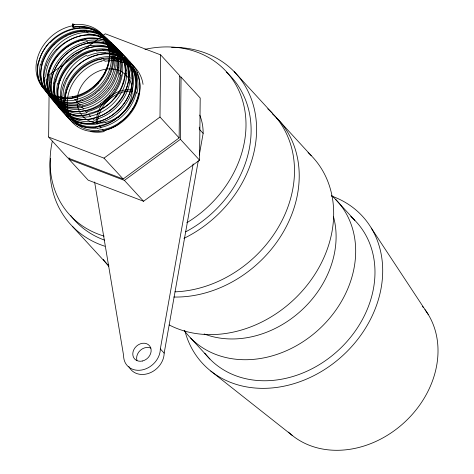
<?xml version="1.0" encoding="UTF-8"?>
<svg xmlns="http://www.w3.org/2000/svg" width="474" height="474" viewBox="0 0 474 474"><rect width="100%" height="100%" fill="white"/><g stroke="black" fill="none" stroke-linecap="round" stroke-linejoin="round"><path stroke-width="0.71" d="M48.638 137.057L49.29 74.886L105.293 33.802L160.645 54.883L179.782 75.751L179.136 137.916L123.133 179.006L67.782 157.919L48.638 137.057L103.99 158.138L123.133 179.006M179.676 76.616L181.062 77.138L200.206 98.005L199.554 160.176L143.551 201.26L88.2 180.179L69.056 159.311L69.074 157.83M73.091 27.445L73.109 25.667L73.808 26.514A1.991 0.634 80.9 0 0 73.126 23.89A1.991 0.634 80.9 0 0 72.409 24.82A1.991 0.634 80.9 0 0 73.091 27.445C88.437 23.718 104.256 33.559 108.724 48.324A1.878 1.546 -42.5 0 0 108.807 48.449L109.571 54.694A39.852 32.262 -45.3 0 1 73.322 97.318M179.136 137.916L159.993 117.054L160.645 54.883M199.554 160.176L180.41 139.309L181.062 77.138M113.493 60.713L113.47 56.222M132.631 79.952L132.607 75.307M47.169 79.288L47.056 83.732M64.885 99.054L64.766 103.533M121.006 71.094L120.118 75.751M139.552 90.635L138.651 95.357M94.61 181.98L123.601 355.541A19.902 16.365 -42.5 0 0 141.785 370.004A19.902 16.365 -42.5 0 0 160.336 348.947L193.155 163.891M128.881 366.526A19.902 16.365 -42.5 0 0 149.357 373.133A19.902 16.365 -42.5 0 0 164.17 353.118L198.262 160.834M199.287 155.051L203.139 133.366A59.706 49.089 -42.5 0 0 199.744 115.093M37.985 64.979L38.986 60.583M54.32 84.467L55.357 79.899M124.182 78.708L122.849 83.371M41.848 65.264L43.294 60.844M58.652 84.775L60.139 80.225M68.647 85.48L70.981 81.137M115.733 96.518L112.457 100.399M50.677 48.419L54.03 44.763M67.735 67.432L71.183 63.676M99.054 90.338L95.292 93.556M117.706 110.59L113.813 113.914M62.918 50.054L66.905 46.92M80.74 69.595L84.757 66.437M99.795 97.04L95.766 99.955M118.257 117.214L114.139 120.2M103.99 158.138L159.993 117.054M69.056 159.311L124.407 180.393L180.41 139.309M69.536 51.275L73.778 48.461M83.578 54.717L88.188 52.65M82.583 100.541L78.092 101.869M100.684 121.131L96.044 122.505M80.319 40.231L85.053 39.028M98.254 59.706L103.012 58.498M82.541 105.832L77.991 106.739M100.612 126.208L95.955 127.139M87.66 42.933L92.442 42.162M96.317 51.145L96.459 51.121A39.852 33.346 -40 0 1 103.806 50.594M72.409 24.82L74.696 24.518M82.34 115.36L77.813 115.378M84.502 31.148L89.076 31.284M102.514 49.675L107.213 49.811M64.867 98.681L60.613 98.266M82.286 119.519L77.855 119.081M91.778 34.726L96.281 35.307M109.867 53.728L114.441 54.32M82.512 126.511L78.441 125.183M108.327 40.296L111.651 42.962M210.752 371.035L292.523 435.647M130.06 62.094L126.682 59.392A42.079 35.331 -40.7 0 0 114.424 54.38M234.138 71.586L272.04 112.901M276.763 118.044L311.217 155.602M335.556 199.347L354.848 220.38M203.139 133.366L199.305 129.195A59.706 49.089 -42.5 0 0 199.287 127.145M72.362 96.72L73.322 97.763A39.852 32.202 -40 0 1 38.169 62.769M74.851 99.427L76.764 101.513M78.299 103.184L80.213 105.269M81.747 106.94L83.655 109.026A39.852 32.196 -45.1 0 1 80.053 109.541M87.103 112.782L85.19 110.697A39.852 32.244 -45.3 0 1 81.706 111.248M88.638 114.453L90.552 116.539M92.08 118.21L93.994 120.295A39.852 32.262 -45.3 0 0 97.472 119.412M97.443 124.052L95.529 121.966A39.852 32.309 -45.5 0 0 99.137 121.095M98.971 125.723L100.885 127.808M102.42 129.479L104.333 131.565A39.852 32.149 -44.9 0 1 97.223 132.24A39.852 32.149 -40.2 0 1 90.895 131.606M124.407 180.393L143.551 201.26M190.631 338.021L209.923 359.055M72.392 226.353L108.795 266.038M160.336 348.947L164.17 353.118M123.637 55.612L120.989 52.217A41.955 35.289 -41.4 0 0 110.424 44.763A41.173 34.578 -40.8 0 0 106.241 43.258M371.314 228.113L428.383 314.712M69.951 119.436L67.835 115.893A41.996 33.684 -41.6 0 1 64.831 103.516M110.087 43.804L107.906 40.225A40.634 34.199 -41.8 0 0 100.435 33.02A40.278 33.008 -39 0 0 50.232 42.642M50.102 95.985L52.193 99.493A41.588 33.346 -43.2 0 0 59.457 106.532M137.395 72.712L138.787 76.912M128.454 67.806L128.934 72.332M109.174 49.083L109.642 53.42M110.898 52.804L111.1 56.365M61.016 98.716L61.359 103.107A42.068 33.725 -41.9 0 0 65.785 114.862L68.286 118.127A42.109 33.784 -43.6 0 0 78.417 125.225M43.78 78.891L44.118 83.193A41.232 33.056 -41.9 0 0 48.449 94.717L50.902 97.917A41.238 33.085 -43.6 0 0 60.826 104.867A40.462 32.516 -44.1 0 0 64.831 106.14M331.409 195.442A100.304 82.47 -42.5 0 1 318.854 329.448A100.304 82.47 -42.5 0 1 184.256 330.467M350.707 216.476A100.304 82.47 -42.5 0 1 339.088 349.611A100.304 82.47 -42.5 0 1 204.815 353.189M422.476 306.477A91.944 75.597 -42.5 0 1 423.335 307.513M424.994 309.646A91.944 75.597 -42.5 0 1 403.309 423.401A91.944 75.597 -42.5 0 1 288.441 432.098M331.344 195.963A108.659 89.343 -42.5 0 1 342.951 355.405A108.659 89.343 -42.5 0 1 184.866 330.805M171.641 47.359A111.947 92.045 -42.5 0 1 256.398 123.329A111.947 92.045 -42.5 0 1 183.93 238.386M104.878 246.243A111.947 92.045 -42.5 0 1 50.451 158.476M267.78 108.866A111.947 92.045 -42.5 0 1 282.024 220.564A111.947 92.045 -42.5 0 1 174.977 291.842M108.789 266.086A111.947 92.045 -42.5 0 1 103.255 259.331M272.503 114.009A111.947 92.045 -42.5 0 1 285.289 228.504A111.947 92.045 -42.5 0 1 173.822 297.032M108.836 265.641A111.947 92.045 -42.5 0 1 107.977 264.48M308.059 152.551A111.947 92.045 -42.5 0 1 306.494 285.976A111.947 92.045 -42.5 0 1 169.2 324.957M333.548 216.896A94.533 77.724 -42.5 0 1 300.783 310.991A94.533 77.724 -42.5 0 1 204.122 333.933M108.984 48.555A39.804 32.73 -42.5 0 1 76.61 95.718A39.804 32.73 -42.5 0 1 36.042 69.832A39.804 32.73 -42.5 0 1 73.109 25.667M74.691 24.648A39.822 33.293 -39.9 0 1 91.903 27.024A40.225 33.838 -41.4 0 1 102.023 34.146L104.564 37.399A40.166 33.808 -43.2 0 1 109.227 49.065M109.707 53.408A40.26 33.719 -44.9 0 1 107.805 66.917M107.746 66.905A39.538 32.89 -45.7 0 1 105.003 73.488M105.068 73.517A40.237 33.381 -45.9 0 1 98.148 83.531M98.26 83.625A39.946 32.902 -46.1 0 1 75.959 97.52M75.953 97.437A40.355 32.712 -45.5 0 1 64.849 98.752M60.589 98.325A40.403 32.475 -44.2 0 1 49.255 93.858L46.162 91.387A40.367 32.351 -42.6 0 1 39.549 81.605A39.709 31.859 -41.5 0 1 38.323 77.73M38.358 77.718A40.432 32.493 -40.9 0 1 38.068 64.974M39.075 60.589A40.521 32.83 -39.6 0 1 45.208 47.939A39.763 32.493 -39.1 0 1 49.776 42.251M110.11 43.792A40.681 34.223 -43.6 0 1 113.529 56.21M113.57 60.708A40.634 33.98 -45.2 0 1 110.335 74.347M110.27 74.329A39.964 33.216 -45.8 0 1 108.143 78.69M108.214 78.72A40.728 33.719 -46 0 1 99.119 90.41M95.351 93.645A40.728 33.31 -46 0 1 82.6 100.63M78.092 101.963A40.811 33.008 -45.2 0 1 64.772 102.639M64.784 102.597A40.077 32.22 -44.3 0 1 58.658 101.098A40.788 32.747 -43.9 0 1 49.942 96.044A40.491 32.451 -42.8 0 1 40.8 76.231M40.723 76.249A40.9 32.913 -40.6 0 1 41.937 65.264M43.389 60.862A40.942 33.239 -39.4 0 1 50.759 48.472M54.101 44.834A40.906 33.607 -38.9 0 1 66.117 36.142M66.087 36.071A40.237 33.304 -39 0 1 70.567 34.069M70.585 34.14A40.965 34.051 -39.3 0 1 84.49 31.231M89.059 31.355A41.054 34.424 -40.4 0 1 101.637 34.993M101.655 34.969A40.284 33.903 -41.7 0 1 106.911 38.536M106.905 38.542A41.001 34.519 -42.1 0 1 113.559 46.642M113.63 46.6A40.77 34.312 -43.3 0 1 108.647 88.182M108.54 88.117A41.149 33.986 -46.1 0 1 99.854 97.123M95.813 100.05A41.197 33.613 -45.9 0 1 82.547 105.921M77.979 106.828A41.143 33.221 -45 0 1 64.814 106.176M43.851 78.874A41.303 33.287 -40.4 0 1 46.251 65.525M46.179 65.513A40.563 32.919 -39.5 0 1 49.207 58.995M49.278 59.025A41.279 33.589 -39.3 0 1 56.69 49.189M56.809 49.296A40.971 33.589 -39 0 1 80.088 35.923M80.082 35.817A41.386 34.472 -39.4 0 1 91.76 34.798M96.258 35.366A41.416 34.774 -40.7 0 1 108.315 40.32M111.645 42.968A41.38 34.845 -42.5 0 1 118.909 53.408M118.885 53.42A40.699 34.235 -43.7 0 1 120.266 57.555A41.434 34.798 -44.3 0 1 121.083 71.088M120.206 75.757A41.516 34.59 -45.6 0 1 114.335 89.248M114.275 89.213A40.734 33.66 -46.1 0 1 109.731 95.238M109.79 95.292A41.457 34.152 -46.1 0 1 100.34 103.616M100.512 103.936A41.214 33.695 -46 0 1 59.451 106.537M50.126 95.967A41.623 33.387 -41.6 0 1 47.122 83.714M47.252 79.282A41.57 33.553 -40.1 0 1 51.002 65.85M50.931 65.827A40.877 33.204 -39.4 0 1 53.242 61.525M53.319 61.555A41.659 33.974 -39.1 0 1 62.989 50.131M66.958 47.003A41.641 34.377 -39 0 1 80.331 40.326M85.053 39.117A41.712 34.809 -39.6 0 1 99.042 38.821M99.06 38.773A40.954 34.377 -40.7 0 1 105.53 40.521M105.512 40.557A41.676 35.029 -41.1 0 1 114.785 46.061A41.362 34.827 -42.2 0 1 125.177 67.059M125.118 67.071A41.771 35.035 -44.6 0 1 124.265 78.714M122.944 83.388A41.795 34.75 -45.8 0 1 115.816 96.572M112.534 100.47A41.748 34.312 -46.1 0 1 100.612 109.838M100.583 109.772A41.06 33.488 -45.9 0 1 96.145 111.971M96.169 112.048A41.795 33.95 -45.7 0 1 82.328 115.437M77.795 115.449A41.872 33.701 -44.5 0 1 65.382 112.107M65.394 112.089A41.078 32.937 -43.3 0 1 60.251 108.676M60.245 108.682A41.801 33.5 -42.9 0 1 53.87 100.761M53.953 100.707A41.546 33.31 -41.8 0 1 60.595 60.192M60.447 60.097A41.913 34.27 -39 0 1 69.595 51.358M73.826 48.549A41.937 34.703 -39 0 1 87.666 43.027M92.436 42.251A41.878 35.011 -39.9 0 1 106.223 43.3M123.649 55.6A41.931 35.295 -43.2 0 1 128.501 67.788M129.005 72.321A41.99 35.171 -44.9 0 1 127.026 86.41M126.961 86.398A41.226 34.294 -45.7 0 1 124.099 93.265M124.17 93.289A41.949 34.803 -45.9 0 1 116.954 103.729M117.048 103.812A41.629 34.246 -46.1 0 1 93.834 118.293M93.828 118.222A42.026 34.063 -45.5 0 1 82.269 119.59M77.837 119.146A42.044 33.796 -44.2 0 1 66.04 114.495L62.817 111.929A41.985 33.642 -42.6 0 1 55.944 101.756A41.285 33.121 -41.5 0 1 54.67 97.727M54.706 97.709A42.026 33.773 -40.9 0 1 54.403 84.467M55.452 79.91A42.091 34.104 -39.6 0 1 61.821 66.769M61.75 66.733A41.285 33.737 -39.1 0 1 66.561 60.868M66.627 60.921A42.014 34.43 -39 0 1 76.492 52.904M76.664 53.224A41.742 34.472 -39 0 1 119.069 51.322M119.104 51.275A42.097 35.431 -41.8 0 1 126.854 58.735L129.106 62.45A42.115 35.431 -43.6 0 1 132.667 75.289M132.708 79.94A42.038 35.153 -45.2 0 1 129.366 94.059M129.301 94.042A41.333 34.353 -45.8 0 1 127.103 98.551M127.174 98.58A42.109 34.857 -46 0 1 117.771 110.667M113.873 114.003A42.073 34.412 -46 0 1 100.701 121.225M96.044 122.6A42.127 34.081 -45.2 0 1 82.292 123.299M82.31 123.252A41.356 33.251 -44.3 0 1 75.988 121.705M75.97 121.741A42.073 33.784 -43.9 0 1 66.994 116.497M66.988 116.503A41.748 33.453 -42.7 0 1 57.555 96.074M57.49 96.092A42.133 33.903 -40.6 0 1 58.74 84.775M60.234 80.242A42.139 34.217 -39.4 0 1 67.823 67.492M71.26 63.747A42.073 34.566 -38.9 0 1 83.614 54.806M88.211 52.75A42.103 34.993 -39.3 0 1 102.502 49.758M107.195 49.883A42.156 35.354 -40.4 0 1 120.112 53.627A41.351 34.798 -41.7 0 1 125.527 57.259A42.073 35.426 -42.1 0 1 132.347 65.578M132.412 65.536A41.783 35.165 -43.3 0 1 127.322 108.149M127.216 108.078A42.127 34.786 -46.1 0 1 118.316 117.297M114.187 120.295A42.133 34.377 -45.9 0 1 100.618 126.303M95.949 127.228A42.05 33.95 -45 0 1 82.494 126.564M61.087 98.699A42.109 33.932 -40.4 0 1 63.54 85.089M63.463 85.077A41.327 33.541 -39.5 0 1 66.55 78.441M66.621 78.465A42.044 34.211 -39.3 0 1 74.169 68.452M74.27 68.534A41.706 34.235 -38.9 0 1 97.976 54.925M97.97 54.836A42.079 35.052 -39.4 0 1 109.85 53.805M130.054 62.1A42.002 35.372 -42.5 0 1 137.424 72.7M138.835 76.895A42.026 35.289 -44.3 0 1 139.629 90.635M138.746 95.363A42.068 35.052 -45.6 0 1 132.791 109.038M132.732 109.002A41.256 34.087 -46.1 0 1 128.128 115.105M128.187 115.158A41.973 34.578 -46.1 0 1 118.618 123.59M118.79 123.904A41.671 34.069 -46 0 1 77.28 126.552M77.286 126.54A41.996 33.672 -43.2 0 1 69.962 119.43M64.962 99.042A41.902 33.82 -40.1 0 1 68.742 85.504M71.076 81.178A41.955 34.217 -39.1 0 1 80.811 69.672M84.816 66.526A41.902 34.59 -39 0 1 98.272 59.807M103.018 58.592A41.931 34.993 -39.6 0 1 117.084 58.29M117.102 58.243A41.149 34.543 -40.7 0 1 123.601 60.002M123.584 60.032A41.86 35.183 -41.1 0 1 132.892 65.566A41.516 34.958 -42.4 0 1 143.053 84.372M74.833 100.109A39.852 32.226 -45.2 0 1 40.349 64.565M111.603 56.27A39.852 33.381 -44.9 0 1 74.851 99.659M40.823 64.582A39.852 32.25 -39.8 0 1 80.87 30.176M80.87 30.206A39.852 33.322 -39.9 0 1 114.613 60.044M114.927 60.05A39.852 33.364 -45 0 1 81.925 102.467M81.907 102.319A39.852 32.309 -45.5 0 1 78.299 103.213M78.251 104.416A39.852 32.22 -45.2 0 1 43.78 71.301A39.852 32.22 -45.2 0 1 88.223 32.439M80.242 100.636A39.852 32.262 -45.3 0 1 76.764 101.489M76.717 102.858A39.852 33.346 -40 0 1 41.155 68.41A39.852 33.346 -40 0 1 86.795 30.905M112.865 58.545A39.852 32.356 -45.6 0 1 80.195 100.174M79.531 27.93A39.852 33.417 -44.7 0 1 112.593 58.521M38.702 62.769A39.852 33.299 -39.8 0 1 79.549 27.842M87.874 34.033A39.852 33.387 -40.2 0 1 118.121 67.367M118.204 67.349A39.852 33.322 -45.2 0 1 81.812 107.017M81.735 107.432A39.852 32.214 -45.2 0 1 46.464 82.363M116.047 65.868A39.852 32.291 -45.4 0 1 80.213 104.718M86.57 31.841A39.852 33.346 -45.1 0 1 116 65.868M119.134 73.203A39.852 32.262 -45.3 0 1 83.661 108.676M45.717 77.138A39.852 33.293 -45.3 0 1 86.943 35.046A39.852 33.293 -45.3 0 1 118.21 73.168M44.775 80.616A39.852 32.096 -40.5 0 1 44.686 77.286M80.153 105.098A39.852 32.036 -40.9 0 1 44.443 80.71M46.351 82.399A39.852 32.066 -40.7 0 1 46.262 78.951M47.163 78.82A39.852 32.131 -40.3 0 1 89.527 37.908A39.852 32.131 -40.3 0 1 119.62 74.702M121.32 74.744A39.852 33.245 -45.5 0 1 85.19 110.993M81.658 111.621A39.852 32.173 -45 0 1 49.764 82.76M50.06 82.648A39.852 32.137 -40.3 0 1 83.957 42.494M83.945 42.328A39.852 33.186 -39.4 0 1 87.654 41.552M87.672 42.518A39.852 33.275 -39.7 0 1 125.414 71.195A39.852 33.275 -39.7 0 1 88.62 113.434M88.638 114.507A39.852 32.232 -45.2 0 1 81.641 115.218M86.138 40.888A39.852 32.279 -45.4 0 1 122.784 68.303A39.852 32.279 -45.4 0 1 87.086 111.728M87.103 112.729A39.852 32.149 -44.9 0 1 79.999 113.464A39.852 32.149 -40.2 0 1 51.553 81.309M82.541 40.568A39.852 33.233 -39.6 0 1 86.126 39.834M48.022 81.001A39.852 33.139 -39.3 0 1 82.5 40.094M80.076 109.31A39.852 32.078 -40.6 0 1 47.684 81.131M81.516 115.739A39.852 32.108 -44.7 0 1 53.71 83.045M53.746 83.045A39.852 32.173 -40.1 0 1 91.032 45.386M91.103 45.735A39.852 33.281 -39.7 0 1 128.241 71.55M128.146 71.574A39.852 33.435 -44.6 0 1 128.347 75.141M128.821 75.052A39.852 33.37 -45 0 1 92.08 118.441M92.063 118.885A39.852 32.226 -45.2 0 1 57.579 83.347M126.748 73.488A39.852 32.268 -45.4 0 1 90.552 116.106M90.552 116.527A39.852 32.202 -40 0 1 55.393 81.546M126.594 70.039A39.852 33.399 -44.8 0 1 126.777 73.482M89.639 43.43A39.852 33.458 -44.4 0 1 126.303 70.116M51.654 81.291A39.852 33.204 -39.5 0 1 89.586 43.039M58.053 83.359A39.852 32.25 -39.8 0 1 98.1 48.952A39.852 33.322 -39.9 0 1 131.843 78.826M132.157 78.826A39.852 33.364 -45 0 1 99.155 121.249M95.493 122.938A39.852 32.22 -45.2 0 1 60.743 99.09A39.852 32.22 -45.2 0 1 86.807 55.203M93.959 121.374A39.852 33.216 -39.5 0 1 57.958 90.931A39.852 33.216 -39.5 0 1 96.346 50.043M130.095 77.327A39.852 32.356 -45.6 0 1 97.425 118.95M96.761 46.713A39.852 33.417 -44.7 0 1 129.817 77.303M55.926 81.546A39.852 33.299 -39.8 0 1 96.773 46.624M87.133 56.246A39.852 33.044 -39.1 0 1 105.175 52.418M105.098 52.815A39.852 33.387 -40.2 0 1 135.351 86.144M135.428 86.132A39.852 33.322 -45.2 0 1 99.036 125.794M98.959 126.214A39.852 32.214 -45.2 0 1 63.688 101.146M97.437 123.501A39.852 32.291 -45.4 0 0 133.277 84.65A39.852 33.346 -45.1 0 0 103.8 50.623M136.364 91.986A39.852 32.262 -45.3 0 1 100.885 127.459M100.885 127.779A39.852 32.196 -45.1 0 1 97.277 128.324M62.947 95.914A39.852 33.293 -45.3 0 1 104.173 53.823A39.852 33.293 -45.3 0 1 135.44 91.944M61.999 99.392A39.852 32.096 -40.5 0 1 61.916 96.068M97.383 123.88A39.852 32.036 -40.9 0 1 61.673 99.487M63.581 101.175A39.852 32.066 -40.7 0 1 63.492 97.733M64.387 97.597A39.852 32.131 -40.3 0 1 106.751 56.69A39.852 32.131 -40.3 0 1 136.85 93.485M138.55 93.52A39.852 33.245 -45.5 0 1 102.42 129.775M102.42 129.503A39.852 32.244 -45.3 0 1 98.936 130.03M98.888 130.397A39.852 32.173 -45 0 1 66.988 101.537M67.29 101.43A39.852 32.137 -40.3 0 1 101.187 61.27M101.169 61.105A39.852 33.186 -39.4 0 1 104.884 60.328M104.896 61.3A39.852 33.275 -39.7 0 1 129.763 65.756M103.368 59.671A39.852 32.279 -45.4 0 1 140.014 87.086A39.852 32.279 -45.4 0 1 104.316 130.504M99.765 59.351A39.852 33.233 -39.6 0 1 103.356 58.61M65.252 99.777A39.852 33.139 -39.3 0 1 99.73 58.871M97.306 128.087A39.852 32.078 -40.6 0 1 64.914 99.913M73.873 26.971A39.852 33.263 -39.7 0 1 111.017 52.768M144.955 49.343A106.14 87.275 -42.5 0 1 243.66 104.6A106.14 87.275 -42.5 0 1 186.803 222.75M104.167 236.117A106.14 87.275 -42.5 0 1 52.324 141.205M226.299 72.095A106.14 87.275 -42.5 0 1 185.695 231.839M104.57 240.146A106.14 87.275 -42.5 0 1 70.596 215.397M96.246 122.979A29.85 24.547 -42.5 0 1 131.636 89.859M136.945 360.447A9.948 8.182 -42.5 0 1 140.423 350.245A9.948 8.182 -42.5 0 1 150.904 348.082M97.508 123.175A29.85 24.547 -42.5 0 1 132.276 91.198M105.886 122.298A29.85 24.547 -42.5 0 0 127.856 77.244A29.85 24.547 -42.5 0 0 80.177 88.36A29.85 24.547 -42.5 0 0 105.886 122.298M142.384 361.022A9.948 8.182 -42.5 0 0 149.707 346.002A9.948 8.182 -42.5 0 0 133.816 349.705A9.948 8.182 -42.5 0 0 142.384 361.022"/></g></svg>
